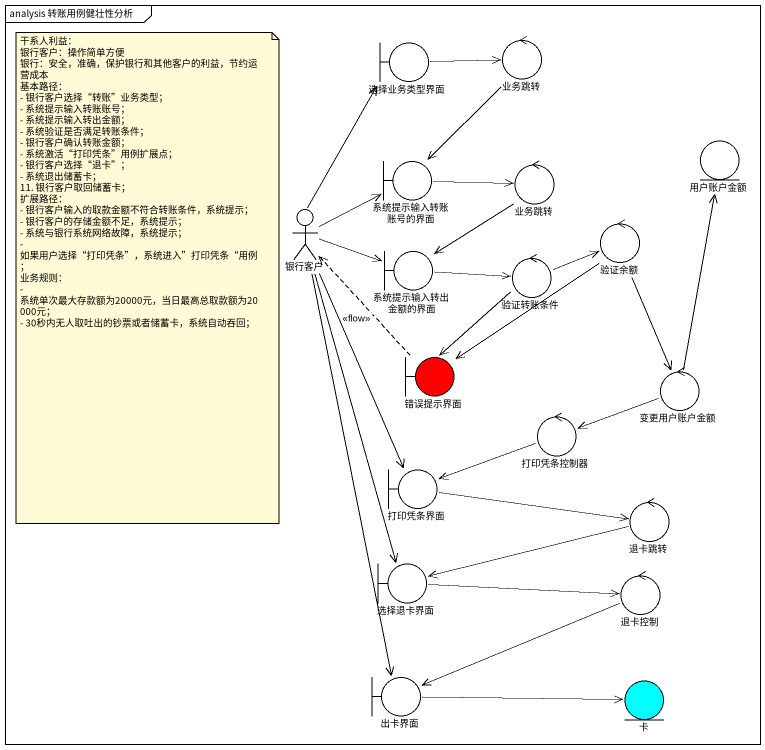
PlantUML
@startuml
mainframe analysis 转账用例健壮性分析
boundary 选择业务类型界面
control 业务跳转
entity 用户账户金额
boundary 系统提示输入转账账号的界面
control "业务跳转" as 业务跳转_2
actor 银行客户
control 验证余额
boundary 系统提示输入转出金额的界面
control 验证转账条件
boundary 错误提示界面 #FF0000
control 变更用户账户金额
control 打印凭条控制器
boundary 打印凭条界面
control 退卡跳转
boundary 选择退卡界面
control 退卡控制
boundary 出卡界面
entity 卡 #00FFFF
选择业务类型界面 -right-> 业务跳转
业务跳转 --> 系统提示输入转账账号的界面
系统提示输入转账账号的界面 -right-> 业务跳转_2
业务跳转_2 --> 系统提示输入转出金额的界面
银行客户 -up-> 选择业务类型界面
银行客户 -right-> 系统提示输入转账账号的界面
银行客户 -right-> 系统提示输入转出金额的界面
银行客户 --> 打印凭条界面
银行客户 --> 选择退卡界面
银行客户 --> 出卡界面
验证余额 --> 错误提示界面
验证余额 --> 变更用户账户金额
系统提示输入转出金额的界面 -right-> 验证转账条件
验证转账条件 -right-> 验证余额
验证转账条件 --> 错误提示界面
错误提示界面 .up.> 银行客户 : <<flow>>
变更用户账户金额 -up-> 用户账户金额
变更用户账户金额 -left-> 打印凭条控制器
打印凭条控制器 -left-> 打印凭条界面
打印凭条界面 -right-> 退卡跳转
退卡跳转 -left-> 选择退卡界面
选择退卡界面 -right-> 退卡控制
退卡控制 -left-> 出卡界面
出卡界面 -right-> 卡
note as N1
  干系人利益：
  银行客户：操作简单方便
  银行：安全，准确，保护银行和其他客户的利益，节约运营成本
  基本路径：
  - 银行客户选择“转账”业务类型；
  - 系统提示输入转账账号；
  - 系统提示输入转出金额；
  - 系统验证是否满足转账条件；
  - 银行客户确认转账金额；
  - 系统激活“打印凭条”用例扩展点；
  - 银行客户选择“退卡”；
  - 系统退出储蓄卡；
  11. 银行客户取回储蓄卡；
  扩展路径：
  - 银行客户输入的取款金额不符合转账条件，系统提示；
  - 银行客户的存储金额不足，系统提示；
  - 系统与银行系统网络故障，系统提示；
  - 如果用户选择“打印凭条”，系统进入”打印凭条“用例；
  业务规则：
  - 系统单次最大存款额为20000元，当日最高总取款额为20000元；
  - 30秒内无人取吐出的钞票或者储蓄卡，系统自动吞回；
end note
@enduml
